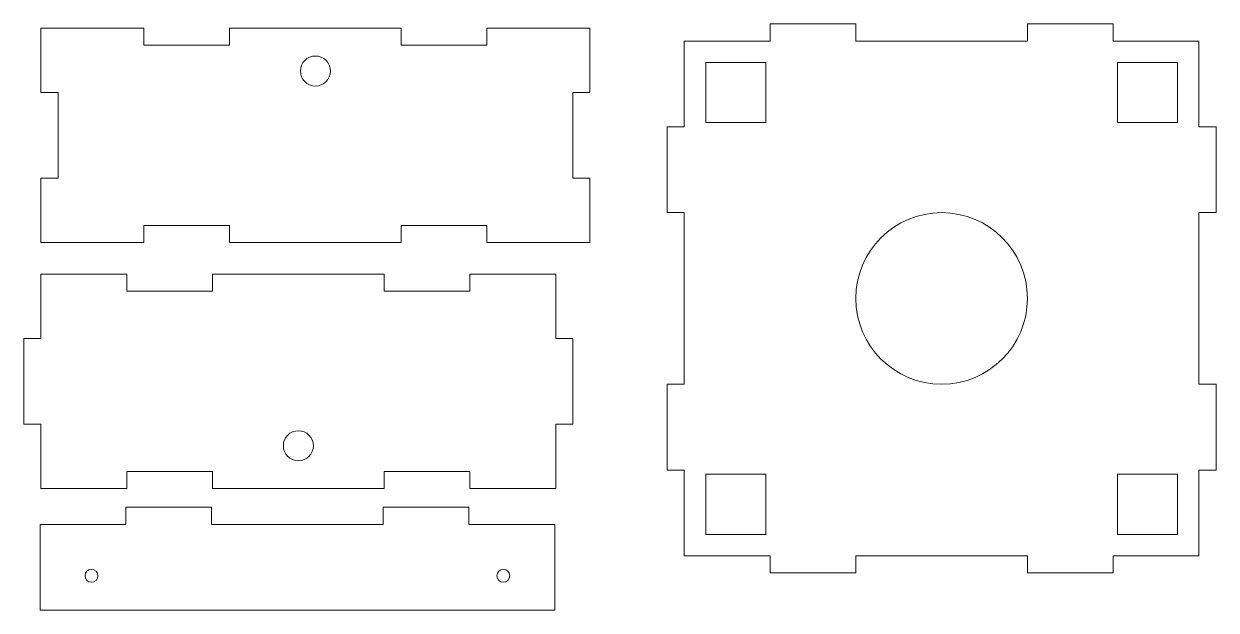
# Model space of a CAD drawing. Header units: millimetres. Extents: x 1 to 279, y -138 to -1.
import ezdxf

# ---------------------------------------------------------------- set-up
doc = ezdxf.new("R2010")
doc.units = ezdxf.units.MM
doc.layers.get('0').update_dxf_attribs({"lineweight": 13, "true_color": 0x000000})

# ---------------------------------------------------------------- blocks, each defined once
blk = doc.blocks.new('блок 3')
for p, q in [((0, 0), (14, 0)), ((0, -14), (0, 0)), ((14, -14), (14, 0)), ((0, -14), (14, -14))]:
    blk.add_line(p, q)

msp = doc.modelspace()

# ---------------------------------------------------------------- linework, layer by layer
for p, q in [((5, -17), (5, -2)), ((5, -2), (29, -2)), ((29, -2), (29, -6)), ((49, -2), (49, -6)), ((49, -2), (89, -2)), ((89, -2), (89, -6)), ((109, -2), (109, -6)), ((109, -2), (133, -2)), ((133, -17), (133, -2)), ((175, -5), (175, -1)), ((175, -1), (195, -1)), ((195, -5), (195, -1)), ((235, -1), (255, -1)), ((235, -5), (235, -1)), ((255, -5), (255, -1)), ((155, -5), (175, -5)), ((155, -25), (155, -5)), ((195, -5), (235, -5)), ((255, -5), (275, -5)), ((275, -25), (275, -5)), ((29, -6), (49, -6)), ((89, -6), (109, -6)), ((5, -17), (9, -17)), ((9, -37), (9, -17)), ((133, -17), (129, -17)), ((129, -37), (129, -17)), ((155, -25), (151, -25)), ((151, -45), (151, -25)), ((275, -25), (279, -25)), ((279, -45), (279, -25)), ((5, -52), (5, -37)), ((5, -37), (9, -37)), ((133, -37), (129, -37)), ((133, -52), (133, -37)), ((155, -45), (151, -45)), ((155, -85), (155, -45)), ((275, -45), (279, -45)), ((275, -85), (275, -45)), ((29, -52), (29, -48)), ((29, -48), (49, -48)), ((49, -52), (49, -48)), ((89, -48), (109, -48)), ((89, -52), (89, -48)), ((109, -52), (109, -48)), ((5, -52), (29, -52)), ((49, -52), (89, -52)), ((109, -52), (133, -52)), ((5.03, -74.34), (5.03, -59.34)), ((5.03, -59.34), (25.03, -59.34)), ((25.03, -59.34), (25.03, -63.34)), ((45.03, -59.34), (45.03, -63.34)), ((45.03, -59.34), (85.03, -59.34)), ((85.03, -59.34), (85.03, -63.34)), ((105.03, -59.34), (125.03, -59.34)), ((105.03, -59.34), (105.03, -63.34)), ((125.03, -74.34), (125.03, -59.34)), ((25.03, -63.34), (45.03, -63.34)), ((85.03, -63.34), (105.03, -63.34)), ((5.03, -74.34), (1.03, -74.34)), ((1.03, -94.34), (1.03, -74.34)), ((125.03, -74.34), (129.03, -74.34)), ((129.03, -94.34), (129.03, -74.34)), ((151, -105), (151, -85)), ((155, -85), (151, -85)), ((275, -85), (279, -85)), ((279, -105), (279, -85)), ((5.03, -94.34), (1.03, -94.34)), ((5.03, -109.34), (5.03, -94.34)), ((125.03, -109.34), (125.03, -94.34)), ((125.03, -94.34), (129.03, -94.34)), ((25.03, -109.34), (25.03, -105.34)), ((25.03, -105.34), (45.03, -105.34)), ((45.03, -109.34), (45.03, -105.34)), ((85.03, -105.34), (105.03, -105.34)), ((85.03, -109.34), (85.03, -105.34)), ((105.03, -109.34), (105.03, -105.34)), ((155, -105), (151, -105)), ((155, -125), (155, -105)), ((275, -125), (275, -105)), ((275, -105), (279, -105)), ((5.03, -109.34), (25.03, -109.34)), ((45.03, -109.34), (85.03, -109.34)), ((105.03, -109.34), (125.03, -109.34)), ((24.8, -117.66), (24.8, -113.66)), ((24.8, -113.66), (44.8, -113.66)), ((44.8, -117.66), (44.8, -113.66)), ((84.8, -113.66), (104.8, -113.66)), ((84.8, -117.66), (84.8, -113.66)), ((104.8, -117.66), (104.8, -113.66)), ((4.8, -117.66), (24.8, -117.66)), ((4.8, -137.66), (4.8, -117.66)), ((44.8, -117.66), (84.8, -117.66)), ((104.8, -117.66), (124.8, -117.66)), ((124.8, -137.66), (124.8, -117.66)), ((155, -125), (175, -125)), ((175, -125), (175, -129)), ((195, -125), (195, -129)), ((195, -125), (235, -125)), ((235, -125), (235, -129)), ((255, -125), (275, -125)), ((255, -125), (255, -129)), ((175, -129), (195, -129)), ((235, -129), (255, -129)), ((4.8, -137.66), (124.8, -137.66))]:
    msp.add_line(p, q)
for centre, radius in [((69, -12), 3.5), ((215, -65), 20), ((65.03, -99.34), 3.5), ((16.8, -129.66), 1.5), ((112.8, -129.66), 1.5)]:
    msp.add_circle(centre, radius)

# ---------------------------------------------------------------- block references
for p in [(160, -10), (256, -10), (160, -106), (256, -106)]:
    msp.add_blockref('блок 3', p)

doc.saveas('drawing.dxf')
